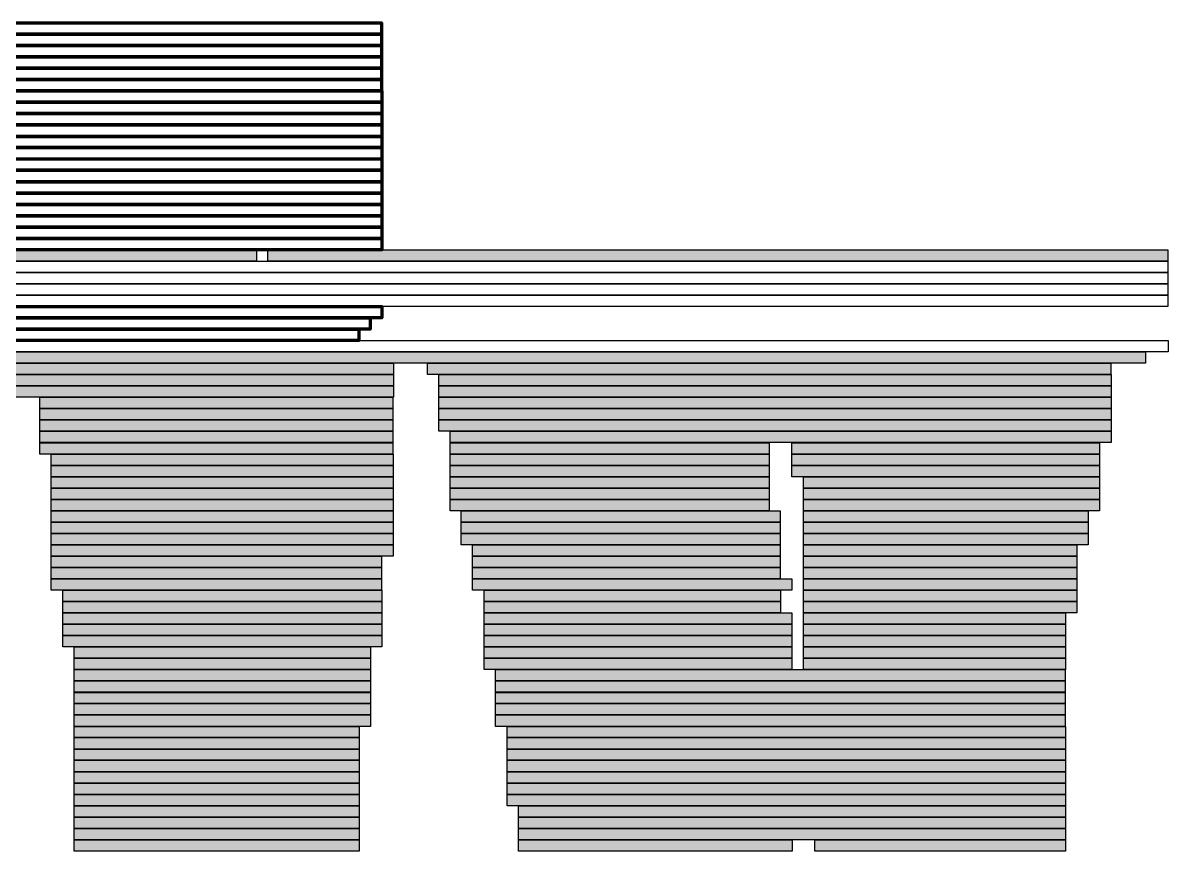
# Model space of a CAD drawing. Header units: millimetres. Extents: x 6 to 41668, y 1529 to 28527.
# Drawn here: x 40622 to 41254, y 8770 to 9228 of the extents above; entities that cross this region are included whole.
import ezdxf

# ---------------------------------------------------------------- set-up
doc = ezdxf.new("R2010")
doc.units = ezdxf.units.MM
doc.header["$LTSCALE"] = 50
doc.layers.add('12_Plankopf', color=140, linetype='Continuous')

msp = doc.modelspace()

# ---------------------------------------------------------------- hatches: boundary and pattern name
at = {"layer": '12_Plankopf'}
for points in [[(40404.34, 9102.34), (40750.54, 9102.34), (40750.54, 9096.09), (40404.34, 9096.09)], [(40756.77, 9102.34), (41254.06, 9102.34), (41254.06, 9096.09), (40756.77, 9096.09)], [(40417.05, 9045.9), (41241.69, 9045.9), (41241.69, 9039.61), (40417.05, 9039.61)], [(40417.05, 9039.62), (40826.2, 9039.62), (40826.2, 9033.37), (40417.05, 9033.37)], [(40844.97, 9039.62), (41222.66, 9039.62), (41222.66, 9033.37), (40844.97, 9033.37)], [(40417.05, 9033.38), (40826.2, 9033.38), (40826.2, 9027.09), (40417.05, 9027.09)], [(40851.31, 9033.38), (41222.73, 9033.38), (41222.73, 9027.09), (40851.31, 9027.09)], [(40417.05, 9027.09), (40826.2, 9027.09), (40826.2, 9020.84), (40417.05, 9020.84)], [(40851.31, 9027.09), (41222.73, 9027.09), (41222.73, 9020.84), (40851.31, 9020.84)], [(40630.83, 9020.85), (40825.94, 9020.85), (40825.94, 9014.57), (40630.83, 9014.57)], [(40851.31, 9020.85), (41222.73, 9020.85), (41222.73, 9014.57), (40851.31, 9014.57)], [(40630.83, 9014.57), (40825.94, 9014.57), (40825.94, 9008.29), (40630.83, 9008.29)], [(40851.31, 9014.57), (41222.73, 9014.57), (41222.73, 9008.29), (40851.31, 9008.29)], [(40630.83, 9008.29), (40825.94, 9008.29), (40825.94, 9002.04), (40630.83, 9002.04)], [(40851.31, 9008.29), (41222.73, 9008.29), (41222.73, 9002.04), (40851.31, 9002.04)], [(40630.83, 9002.05), (40825.94, 9002.05), (40825.94, 8995.76), (40630.83, 8995.76)], [(40857.67, 9002.05), (41222.76, 9002.05), (41222.76, 8995.76), (40857.67, 8995.76)], [(40630.83, 8995.73), (40825.94, 8995.73), (40825.94, 8989.48), (40630.83, 8989.48)], [(40857.67, 8995.73), (41033.93, 8995.73), (41033.93, 8989.48), (40857.67, 8989.48)], [(41046.4, 8995.73), (41216.38, 8995.73), (41216.38, 8989.48), (41046.4, 8989.48)], [(40637.18, 8989.49), (40826.01, 8989.49), (40826.01, 8983.2), (40637.18, 8983.2)], [(40857.67, 8989.49), (41033.93, 8989.49), (41033.93, 8983.2), (40857.67, 8983.2)], [(41046.4, 8989.49), (41216.38, 8989.49), (41216.38, 8983.2), (41046.4, 8983.2)], [(40637.18, 8983.21), (40826.01, 8983.21), (40826.01, 8976.92), (40637.18, 8976.92)], [(40857.67, 8983.21), (41033.93, 8983.21), (41033.93, 8976.92), (40857.67, 8976.92)], [(41046.4, 8983.21), (41216.38, 8983.21), (41216.38, 8976.92), (41046.4, 8976.92)], [(40637.18, 8976.93), (40826.01, 8976.93), (40826.01, 8970.68), (40637.18, 8970.68)], [(40857.67, 8976.93), (41033.93, 8976.93), (41033.93, 8970.68), (40857.67, 8970.68)], [(41052.75, 8976.93), (41216.44, 8976.93), (41216.44, 8970.68), (41052.75, 8970.68)], [(40637.18, 8970.68), (40826.01, 8970.68), (40826.01, 8964.4), (40637.18, 8964.4)], [(40857.67, 8970.68), (41033.93, 8970.68), (41033.93, 8964.4), (40857.67, 8964.4)], [(41052.75, 8970.68), (41216.44, 8970.68), (41216.44, 8964.4), (41052.75, 8964.4)], [(40637.18, 8964.4), (40826.01, 8964.4), (40826.01, 8958.16), (40637.18, 8958.16)], [(40857.67, 8964.4), (41033.93, 8964.4), (41033.93, 8958.16), (40857.67, 8958.16)], [(41052.75, 8964.4), (41216.44, 8964.4), (41216.44, 8958.16), (41052.75, 8958.16)], [(40637.18, 8958.16), (40826.01, 8958.16), (40826.01, 8951.88), (40637.18, 8951.88)], [(40863.66, 8958.16), (41039.92, 8958.16), (41039.92, 8951.88), (40863.66, 8951.88)], [(41052.75, 8958.16), (41210.12, 8958.16), (41210.12, 8951.88), (41052.75, 8951.88)], [(40637.18, 8951.85), (40826.01, 8951.85), (40826.01, 8945.56), (40637.18, 8945.56)], [(40863.66, 8951.85), (41039.92, 8951.85), (41039.92, 8945.56), (40863.66, 8945.56)], [(41052.75, 8951.85), (41210.12, 8951.85), (41210.12, 8945.56), (41052.75, 8945.56)], [(40637.18, 8945.57), (40826.01, 8945.57), (40826.01, 8939.32), (40637.18, 8939.32)], [(40863.66, 8945.57), (41039.92, 8945.57), (41039.92, 8939.32), (40863.66, 8939.32)], [(41052.75, 8945.57), (41210.12, 8945.57), (41210.12, 8939.32), (41052.75, 8939.32)], [(40637.18, 8939.33), (40826.01, 8939.33), (40826.01, 8933.04), (40637.18, 8933.04)], [(40870.01, 8939.33), (41039.99, 8939.33), (41039.99, 8933.04), (40870.01, 8933.04)], [(41052.75, 8939.33), (41203.84, 8939.33), (41203.84, 8933.04), (41052.75, 8933.04)], [(40637.18, 8933.04), (40819.73, 8933.04), (40819.73, 8926.8), (40637.18, 8926.8)], [(40870.01, 8933.04), (41039.99, 8933.04), (41039.99, 8926.8), (40870.01, 8926.8)], [(41052.75, 8933.04), (41203.84, 8933.04), (41203.84, 8926.8), (41052.75, 8926.8)], [(40637.18, 8926.8), (40819.73, 8926.8), (40819.73, 8920.51), (40637.18, 8920.51)], [(40870.01, 8926.8), (41039.99, 8926.8), (41039.99, 8920.51), (40870.01, 8920.51)], [(41052.75, 8926.8), (41203.84, 8926.8), (41203.84, 8920.51), (41052.75, 8920.51)], [(40637.18, 8920.52), (40819.73, 8920.52), (40819.73, 8914.24), (40637.18, 8914.24)], [(40870.01, 8920.52), (41046.28, 8920.52), (41046.28, 8914.24), (40870.01, 8914.24)], [(41052.75, 8920.52), (41203.84, 8920.52), (41203.84, 8914.24), (41052.75, 8914.24)], [(40643.53, 8914.24), (40819.79, 8914.24), (40819.79, 8907.99), (40643.53, 8907.99)], [(40876.36, 8914.24), (41040.02, 8914.24), (41040.02, 8907.99), (40876.36, 8907.99)], [(41052.75, 8914.24), (41203.84, 8914.24), (41203.84, 8907.99), (41052.75, 8907.99)], [(40643.53, 8907.96), (40819.79, 8907.96), (40819.79, 8901.68), (40643.53, 8901.68)], [(40876.36, 8907.96), (41040.02, 8907.96), (41040.02, 8901.68), (40876.36, 8901.68)], [(41052.75, 8907.96), (41203.84, 8907.96), (41203.84, 8901.68), (41052.75, 8901.68)], [(40643.53, 8901.68), (40819.79, 8901.68), (40819.79, 8895.43), (40643.53, 8895.43)], [(40876.36, 8901.68), (41046.3, 8901.68), (41046.3, 8895.43), (40876.36, 8895.43)], [(41052.75, 8901.68), (41197.55, 8901.68), (41197.55, 8895.43), (41052.75, 8895.43)], [(40643.53, 8895.44), (40819.79, 8895.44), (40819.79, 8889.15), (40643.53, 8889.15)], [(40876.36, 8895.44), (41046.3, 8895.44), (41046.3, 8889.15), (40876.36, 8889.15)], [(41052.75, 8895.44), (41197.55, 8895.44), (41197.55, 8889.15), (41052.75, 8889.15)], [(40643.53, 8889.16), (40819.79, 8889.16), (40819.79, 8882.88), (40643.53, 8882.88)], [(40876.36, 8889.16), (41046.3, 8889.16), (41046.3, 8882.88), (40876.36, 8882.88)], [(41052.75, 8889.16), (41197.55, 8889.16), (41197.55, 8882.88), (41052.75, 8882.88)], [(40649.88, 8882.88), (40813.57, 8882.88), (40813.57, 8876.63), (40649.88, 8876.63)], [(40876.36, 8882.88), (41046.3, 8882.88), (41046.3, 8876.63), (40876.36, 8876.63)], [(41052.75, 8882.88), (41197.55, 8882.88), (41197.55, 8876.63), (41052.75, 8876.63)], [(40649.88, 8876.63), (40813.57, 8876.63), (40813.57, 8870.35), (40649.88, 8870.35)], [(40876.36, 8876.63), (41046.3, 8876.63), (41046.3, 8870.35), (40876.36, 8870.35)], [(41052.75, 8876.63), (41197.55, 8876.63), (41197.55, 8870.35), (41052.75, 8870.35)], [(40649.88, 8870.36), (40813.57, 8870.36), (40813.57, 8864.11), (40649.88, 8864.11)], [(40882.71, 8870.36), (41197.46, 8870.36), (41197.46, 8864.11), (40882.71, 8864.11)], [(40649.88, 8864.11), (40813.57, 8864.11), (40813.57, 8857.83), (40649.88, 8857.83)], [(40882.71, 8864.11), (41197.46, 8864.11), (41197.46, 8857.83), (40882.71, 8857.83)], [(40649.88, 8857.79), (40813.57, 8857.79), (40813.57, 8851.55), (40649.88, 8851.55)], [(40882.71, 8857.79), (41197.46, 8857.79), (41197.46, 8851.55), (40882.71, 8851.55)], [(40649.88, 8851.55), (40813.57, 8851.55), (40813.57, 8845.27), (40649.88, 8845.27)], [(40882.71, 8851.55), (41197.46, 8851.55), (41197.46, 8845.27), (40882.71, 8845.27)], [(40649.88, 8845.28), (40813.57, 8845.28), (40813.57, 8838.99), (40649.88, 8838.99)], [(40882.71, 8845.28), (41197.46, 8845.28), (41197.46, 8838.99), (40882.71, 8838.99)], [(40649.88, 8838.99), (40807.25, 8838.99), (40807.25, 8832.74), (40649.88, 8832.74)], [(40889.06, 8838.99), (41197.52, 8838.99), (41197.52, 8832.74), (40889.06, 8832.74)], [(40649.88, 8832.75), (40807.25, 8832.75), (40807.25, 8826.47), (40649.88, 8826.47)], [(40889.06, 8832.75), (41197.52, 8832.75), (41197.52, 8826.47), (40889.06, 8826.47)], [(40649.88, 8826.47), (40807.25, 8826.47), (40807.25, 8820.22), (40649.88, 8820.22)], [(40889.06, 8826.47), (41197.52, 8826.47), (41197.52, 8820.22), (40889.06, 8820.22)], [(40649.88, 8820.23), (40807.25, 8820.23), (40807.25, 8813.94), (40649.88, 8813.94)], [(40889.06, 8820.23), (41197.52, 8820.23), (41197.52, 8813.94), (40889.06, 8813.94)], [(40649.88, 8813.91), (40807.25, 8813.91), (40807.25, 8807.63), (40649.88, 8807.63)], [(40889.06, 8813.91), (41197.52, 8813.91), (41197.52, 8807.63), (40889.06, 8807.63)], [(40649.88, 8807.63), (40807.25, 8807.63), (40807.25, 8801.38), (40649.88, 8801.38)], [(40889.06, 8807.63), (41197.52, 8807.63), (41197.52, 8801.38), (40889.06, 8801.38)], [(40649.88, 8801.39), (40807.25, 8801.39), (40807.25, 8795.1), (40649.88, 8795.1)], [(40889.06, 8801.39), (41197.52, 8801.39), (41197.52, 8795.1), (40889.06, 8795.1)], [(40649.88, 8795.11), (40807.25, 8795.11), (40807.25, 8788.86), (40649.88, 8788.86)], [(40649.88, 8788.86), (40807.25, 8788.86), (40807.25, 8782.58), (40649.88, 8782.58)], [(40895.41, 8795.11), (41197.58, 8795.11), (41197.58, 8788.86), (40895.41, 8788.86)], [(40895.41, 8788.86), (41197.58, 8788.86), (41197.58, 8782.58), (40895.41, 8782.58)], [(40649.88, 8782.59), (40807.25, 8782.59), (40807.25, 8776.3), (40649.88, 8776.3)], [(40895.41, 8782.59), (41197.58, 8782.59), (41197.58, 8776.3), (40895.41, 8776.3)], [(40649.88, 8776.3), (40807.25, 8776.3), (40807.25, 8770.06), (40649.88, 8770.06)], [(40895.41, 8776.3), (41046.5, 8776.3), (41046.5, 8770.06), (40895.41, 8770.06)], [(41059.1, 8776.3), (41197.58, 8776.3), (41197.58, 8770.06), (41059.1, 8770.06)]]:
    msp.add_hatch(color=7, dxfattribs=at).paths.add_polyline_path(points)

# ---------------------------------------------------------------- linework, layer by layer
at = {"layer": '12_Plankopf', "lineweight": 211}
for points in [[(40152.46, 9227.72), (40819.71, 9227.72), (40819.71, 9221.47), (40152.46, 9221.47)], [(40152.46, 9221.47), (40819.71, 9221.47), (40819.71, 9215.19), (40152.46, 9215.19)], [(40152.46, 9215.2), (40819.71, 9215.2), (40819.71, 9208.91), (40152.46, 9208.91)], [(40152.46, 9208.91), (40819.71, 9208.91), (40819.71, 9202.67), (40152.46, 9202.67)], [(40152.46, 9202.67), (40819.71, 9202.67), (40819.71, 9196.39), (40152.46, 9196.39)], [(40152.46, 9196.39), (40819.71, 9196.39), (40819.71, 9190.14), (40152.46, 9190.14)], [(40149.46, 9190.15), (40819.86, 9190.15), (40819.86, 9183.86), (40149.46, 9183.86)], [(40149.46, 9183.87), (40819.86, 9183.87), (40819.86, 9177.62), (40149.46, 9177.62)], [(40149.46, 9177.59), (40819.86, 9177.59), (40819.86, 9171.3), (40149.46, 9171.3)], [(40149.46, 9171.31), (40819.86, 9171.31), (40819.86, 9165.02), (40149.46, 9165.02)], [(40149.46, 9165.03), (40819.86, 9165.03), (40819.86, 9158.78), (40149.46, 9158.78)], [(40149.46, 9158.78), (40819.86, 9158.78), (40819.86, 9152.5), (40149.46, 9152.5)], [(40149.46, 9152.51), (40819.86, 9152.51), (40819.86, 9146.26), (40149.46, 9146.26)], [(40149.46, 9146.26), (40819.86, 9146.26), (40819.86, 9139.98), (40149.46, 9139.98)], [(40149.46, 9139.98), (40819.86, 9139.98), (40819.86, 9133.7), (40149.46, 9133.7)], [(40149.46, 9133.67), (40819.86, 9133.67), (40819.86, 9127.42), (40149.46, 9127.42)], [(40149.46, 9127.42), (40819.86, 9127.42), (40819.86, 9121.14), (40149.46, 9121.14)], [(40149.46, 9121.14), (40819.86, 9121.14), (40819.86, 9114.9), (40149.46, 9114.9)], [(40149.46, 9114.9), (40819.86, 9114.9), (40819.86, 9108.61), (40149.46, 9108.61)], [(40158.81, 9108.62), (40819.76, 9108.62), (40819.76, 9102.34), (40158.81, 9102.34)], [(40165.16, 9070.98), (40819.82, 9070.98), (40819.82, 9064.73), (40165.16, 9064.73)], [(40174.51, 9064.73), (40813.44, 9064.73), (40813.44, 9058.45), (40174.51, 9058.45)], [(40174.51, 9058.45), (40807.16, 9058.45), (40807.16, 9052.21), (40174.51, 9052.21)]]:
    msp.add_lwpolyline(points, close=True, dxfattribs=at)
at = {"layer": '12_Plankopf'}
for points in [[(40404.34, 9102.34), (40750.54, 9102.34), (40750.54, 9096.09), (40404.34, 9096.09)], [(40756.77, 9102.34), (41254.06, 9102.34), (41254.06, 9096.09), (40756.77, 9096.09)], [(40404.34, 9096.1), (41254.12, 9096.1), (41254.12, 9089.81), (40404.34, 9089.81)], [(40404.34, 9089.78), (41254.12, 9089.78), (41254.12, 9083.53), (40404.34, 9083.53)], [(40404.34, 9083.54), (41254.12, 9083.54), (41254.12, 9077.26), (40404.34, 9077.26)], [(40404.34, 9077.26), (41254.12, 9077.26), (41254.12, 9070.98), (40404.34, 9070.98)], [(40417.05, 9052.21), (41254.26, 9052.21), (41254.26, 9045.93), (40417.05, 9045.93)], [(40417.05, 9045.9), (41241.69, 9045.9), (41241.69, 9039.61), (40417.05, 9039.61)], [(40417.05, 9039.62), (40826.2, 9039.62), (40826.2, 9033.37), (40417.05, 9033.37)], [(40844.97, 9039.62), (41222.66, 9039.62), (41222.66, 9033.37), (40844.97, 9033.37)], [(40417.05, 9033.38), (40826.2, 9033.38), (40826.2, 9027.09), (40417.05, 9027.09)], [(40851.31, 9033.38), (41222.73, 9033.38), (41222.73, 9027.09), (40851.31, 9027.09)], [(40417.05, 9027.09), (40826.2, 9027.09), (40826.2, 9020.84), (40417.05, 9020.84)], [(40851.31, 9027.09), (41222.73, 9027.09), (41222.73, 9020.84), (40851.31, 9020.84)], [(40630.83, 9020.85), (40825.94, 9020.85), (40825.94, 9014.57), (40630.83, 9014.57)], [(40851.31, 9020.85), (41222.73, 9020.85), (41222.73, 9014.57), (40851.31, 9014.57)], [(40630.83, 9014.57), (40825.94, 9014.57), (40825.94, 9008.29), (40630.83, 9008.29)], [(40851.31, 9014.57), (41222.73, 9014.57), (41222.73, 9008.29), (40851.31, 9008.29)], [(40630.83, 9008.29), (40825.94, 9008.29), (40825.94, 9002.04), (40630.83, 9002.04)], [(40851.31, 9008.29), (41222.73, 9008.29), (41222.73, 9002.04), (40851.31, 9002.04)], [(40630.83, 9002.05), (40825.94, 9002.05), (40825.94, 8995.76), (40630.83, 8995.76)], [(40857.67, 9002.05), (41222.76, 9002.05), (41222.76, 8995.76), (40857.67, 8995.76)], [(40630.83, 8995.73), (40825.94, 8995.73), (40825.94, 8989.48), (40630.83, 8989.48)], [(40857.67, 8995.73), (41033.93, 8995.73), (41033.93, 8989.48), (40857.67, 8989.48)], [(41046.4, 8995.73), (41216.38, 8995.73), (41216.38, 8989.48), (41046.4, 8989.48)], [(40637.18, 8989.49), (40826.01, 8989.49), (40826.01, 8983.2), (40637.18, 8983.2)], [(40857.67, 8989.49), (41033.93, 8989.49), (41033.93, 8983.2), (40857.67, 8983.2)], [(41046.4, 8989.49), (41216.38, 8989.49), (41216.38, 8983.2), (41046.4, 8983.2)], [(40637.18, 8983.21), (40826.01, 8983.21), (40826.01, 8976.92), (40637.18, 8976.92)], [(40857.67, 8983.21), (41033.93, 8983.21), (41033.93, 8976.92), (40857.67, 8976.92)], [(41046.4, 8983.21), (41216.38, 8983.21), (41216.38, 8976.92), (41046.4, 8976.92)], [(40637.18, 8976.93), (40826.01, 8976.93), (40826.01, 8970.68), (40637.18, 8970.68)], [(40857.67, 8976.93), (41033.93, 8976.93), (41033.93, 8970.68), (40857.67, 8970.68)], [(41052.75, 8976.93), (41216.44, 8976.93), (41216.44, 8970.68), (41052.75, 8970.68)], [(40637.18, 8970.68), (40826.01, 8970.68), (40826.01, 8964.4), (40637.18, 8964.4)], [(40857.67, 8970.68), (41033.93, 8970.68), (41033.93, 8964.4), (40857.67, 8964.4)], [(41052.75, 8970.68), (41216.44, 8970.68), (41216.44, 8964.4), (41052.75, 8964.4)], [(40637.18, 8964.4), (40826.01, 8964.4), (40826.01, 8958.16), (40637.18, 8958.16)], [(40857.67, 8964.4), (41033.93, 8964.4), (41033.93, 8958.16), (40857.67, 8958.16)], [(41052.75, 8964.4), (41216.44, 8964.4), (41216.44, 8958.16), (41052.75, 8958.16)], [(40637.18, 8958.16), (40826.01, 8958.16), (40826.01, 8951.88), (40637.18, 8951.88)], [(40863.66, 8958.16), (41039.92, 8958.16), (41039.92, 8951.88), (40863.66, 8951.88)], [(41052.75, 8958.16), (41210.12, 8958.16), (41210.12, 8951.88), (41052.75, 8951.88)], [(40637.18, 8951.85), (40826.01, 8951.85), (40826.01, 8945.56), (40637.18, 8945.56)], [(40863.66, 8951.85), (41039.92, 8951.85), (41039.92, 8945.56), (40863.66, 8945.56)], [(41052.75, 8951.85), (41210.12, 8951.85), (41210.12, 8945.56), (41052.75, 8945.56)], [(40637.18, 8945.57), (40826.01, 8945.57), (40826.01, 8939.32), (40637.18, 8939.32)], [(40863.66, 8945.57), (41039.92, 8945.57), (41039.92, 8939.32), (40863.66, 8939.32)], [(41052.75, 8945.57), (41210.12, 8945.57), (41210.12, 8939.32), (41052.75, 8939.32)], [(40637.18, 8939.33), (40826.01, 8939.33), (40826.01, 8933.04), (40637.18, 8933.04)], [(40870.01, 8939.33), (41039.99, 8939.33), (41039.99, 8933.04), (40870.01, 8933.04)], [(41052.75, 8939.33), (41203.84, 8939.33), (41203.84, 8933.04), (41052.75, 8933.04)], [(40637.18, 8933.04), (40819.73, 8933.04), (40819.73, 8926.8), (40637.18, 8926.8)], [(40870.01, 8933.04), (41039.99, 8933.04), (41039.99, 8926.8), (40870.01, 8926.8)], [(41052.75, 8933.04), (41203.84, 8933.04), (41203.84, 8926.8), (41052.75, 8926.8)], [(40637.18, 8926.8), (40819.73, 8926.8), (40819.73, 8920.51), (40637.18, 8920.51)], [(40870.01, 8926.8), (41039.99, 8926.8), (41039.99, 8920.51), (40870.01, 8920.51)], [(41052.75, 8926.8), (41203.84, 8926.8), (41203.84, 8920.51), (41052.75, 8920.51)], [(40637.18, 8920.52), (40819.73, 8920.52), (40819.73, 8914.24), (40637.18, 8914.24)], [(40870.01, 8920.52), (41046.28, 8920.52), (41046.28, 8914.24), (40870.01, 8914.24)], [(41052.75, 8920.52), (41203.84, 8920.52), (41203.84, 8914.24), (41052.75, 8914.24)], [(40643.53, 8914.24), (40819.79, 8914.24), (40819.79, 8907.99), (40643.53, 8907.99)], [(40876.36, 8914.24), (41040.02, 8914.24), (41040.02, 8907.99), (40876.36, 8907.99)], [(41052.75, 8914.24), (41203.84, 8914.24), (41203.84, 8907.99), (41052.75, 8907.99)], [(40643.53, 8907.96), (40819.79, 8907.96), (40819.79, 8901.68), (40643.53, 8901.68)], [(40876.36, 8907.96), (41040.02, 8907.96), (41040.02, 8901.68), (40876.36, 8901.68)], [(41052.75, 8907.96), (41203.84, 8907.96), (41203.84, 8901.68), (41052.75, 8901.68)], [(40643.53, 8901.68), (40819.79, 8901.68), (40819.79, 8895.43), (40643.53, 8895.43)], [(40876.36, 8901.68), (41046.3, 8901.68), (41046.3, 8895.43), (40876.36, 8895.43)], [(41052.75, 8901.68), (41197.55, 8901.68), (41197.55, 8895.43), (41052.75, 8895.43)], [(40643.53, 8895.44), (40819.79, 8895.44), (40819.79, 8889.15), (40643.53, 8889.15)], [(40876.36, 8895.44), (41046.3, 8895.44), (41046.3, 8889.15), (40876.36, 8889.15)], [(41052.75, 8895.44), (41197.55, 8895.44), (41197.55, 8889.15), (41052.75, 8889.15)], [(40643.53, 8889.16), (40819.79, 8889.16), (40819.79, 8882.88), (40643.53, 8882.88)], [(40876.36, 8889.16), (41046.3, 8889.16), (41046.3, 8882.88), (40876.36, 8882.88)], [(41052.75, 8889.16), (41197.55, 8889.16), (41197.55, 8882.88), (41052.75, 8882.88)], [(40649.88, 8882.88), (40813.57, 8882.88), (40813.57, 8876.63), (40649.88, 8876.63)], [(40876.36, 8882.88), (41046.3, 8882.88), (41046.3, 8876.63), (40876.36, 8876.63)], [(41052.75, 8882.88), (41197.55, 8882.88), (41197.55, 8876.63), (41052.75, 8876.63)], [(40649.88, 8876.63), (40813.57, 8876.63), (40813.57, 8870.35), (40649.88, 8870.35)], [(40876.36, 8876.63), (41046.3, 8876.63), (41046.3, 8870.35), (40876.36, 8870.35)], [(41052.75, 8876.63), (41197.55, 8876.63), (41197.55, 8870.35), (41052.75, 8870.35)], [(40649.88, 8870.36), (40813.57, 8870.36), (40813.57, 8864.11), (40649.88, 8864.11)], [(40882.71, 8870.36), (41197.46, 8870.36), (41197.46, 8864.11), (40882.71, 8864.11)], [(40649.88, 8864.11), (40813.57, 8864.11), (40813.57, 8857.83), (40649.88, 8857.83)], [(40882.71, 8864.11), (41197.46, 8864.11), (41197.46, 8857.83), (40882.71, 8857.83)], [(40649.88, 8857.79), (40813.57, 8857.79), (40813.57, 8851.55), (40649.88, 8851.55)], [(40882.71, 8857.79), (41197.46, 8857.79), (41197.46, 8851.55), (40882.71, 8851.55)], [(40649.88, 8851.55), (40813.57, 8851.55), (40813.57, 8845.27), (40649.88, 8845.27)], [(40882.71, 8851.55), (41197.46, 8851.55), (41197.46, 8845.27), (40882.71, 8845.27)], [(40649.88, 8845.28), (40813.57, 8845.28), (40813.57, 8838.99), (40649.88, 8838.99)], [(40882.71, 8845.28), (41197.46, 8845.28), (41197.46, 8838.99), (40882.71, 8838.99)], [(40649.88, 8838.99), (40807.25, 8838.99), (40807.25, 8832.74), (40649.88, 8832.74)], [(40889.06, 8838.99), (41197.52, 8838.99), (41197.52, 8832.74), (40889.06, 8832.74)], [(40649.88, 8832.75), (40807.25, 8832.75), (40807.25, 8826.47), (40649.88, 8826.47)], [(40889.06, 8832.75), (41197.52, 8832.75), (41197.52, 8826.47), (40889.06, 8826.47)], [(40649.88, 8826.47), (40807.25, 8826.47), (40807.25, 8820.22), (40649.88, 8820.22)], [(40889.06, 8826.47), (41197.52, 8826.47), (41197.52, 8820.22), (40889.06, 8820.22)], [(40649.88, 8820.23), (40807.25, 8820.23), (40807.25, 8813.94), (40649.88, 8813.94)], [(40889.06, 8820.23), (41197.52, 8820.23), (41197.52, 8813.94), (40889.06, 8813.94)], [(40649.88, 8813.91), (40807.25, 8813.91), (40807.25, 8807.63), (40649.88, 8807.63)], [(40889.06, 8813.91), (41197.52, 8813.91), (41197.52, 8807.63), (40889.06, 8807.63)], [(40649.88, 8807.63), (40807.25, 8807.63), (40807.25, 8801.38), (40649.88, 8801.38)], [(40889.06, 8807.63), (41197.52, 8807.63), (41197.52, 8801.38), (40889.06, 8801.38)], [(40649.88, 8801.39), (40807.25, 8801.39), (40807.25, 8795.1), (40649.88, 8795.1)], [(40889.06, 8801.39), (41197.52, 8801.39), (41197.52, 8795.1), (40889.06, 8795.1)], [(40649.88, 8795.11), (40807.25, 8795.11), (40807.25, 8788.86), (40649.88, 8788.86)], [(40649.88, 8788.86), (40807.25, 8788.86), (40807.25, 8782.58), (40649.88, 8782.58)], [(40895.41, 8795.11), (41197.58, 8795.11), (41197.58, 8788.86), (40895.41, 8788.86)], [(40895.41, 8788.86), (41197.58, 8788.86), (41197.58, 8782.58), (40895.41, 8782.58)], [(40649.88, 8782.59), (40807.25, 8782.59), (40807.25, 8776.3), (40649.88, 8776.3)], [(40895.41, 8782.59), (41197.58, 8782.59), (41197.58, 8776.3), (40895.41, 8776.3)], [(40649.88, 8776.3), (40807.25, 8776.3), (40807.25, 8770.06), (40649.88, 8770.06)], [(40895.41, 8776.3), (41046.5, 8776.3), (41046.5, 8770.06), (40895.41, 8770.06)], [(41059.1, 8776.3), (41197.58, 8776.3), (41197.58, 8770.06), (41059.1, 8770.06)]]:
    msp.add_lwpolyline(points, close=True, dxfattribs=at)

doc.saveas('drawing.dxf')
